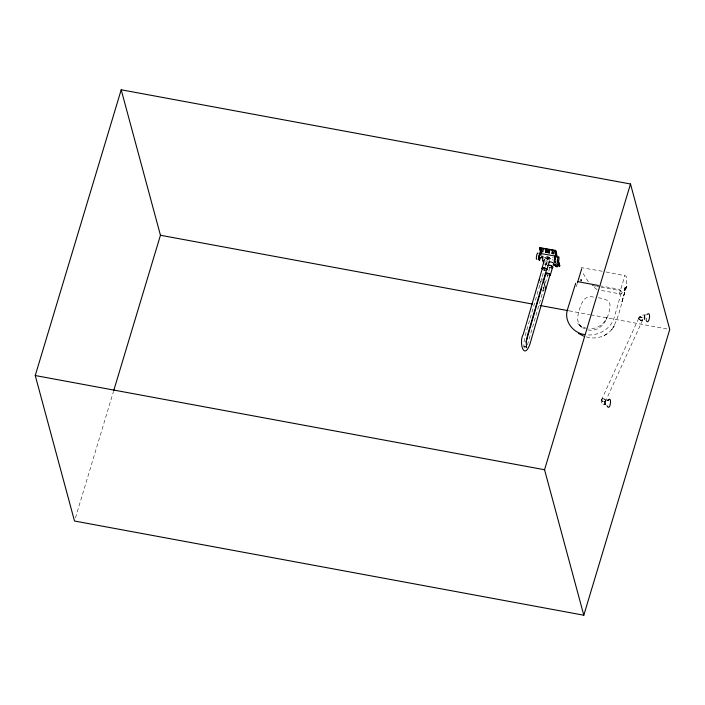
<?xml version="1.0" encoding="UTF-8"?>
<svg xmlns="http://www.w3.org/2000/svg" width="705" height="705" viewBox="0 0 705 705"><rect width="100%" height="100%" fill="white"/><g stroke="black" fill="none" stroke-linecap="round" stroke-linejoin="round"><path stroke-width="0.53" stroke-dasharray="3.52 2.64" d="M550.129 258.664L549.644 257.722A2.556 1.084 16.2 0 0 545.388 256.973L545.705 258.153A2.556 1.084 16.2 0 0 549.962 258.902L549.539 260.683M646.617 318.827L645.983 318.81L646.644 319.224M646.159 314.923C643.55 314.738 639.285 315.25 638.889 318.431A4.3 3.111 24.6 0 0 640.255 320.044M601.418 400.026L638.748 318.193M601.524 400.026L601.532 399.911A4.3 3.12 24.7 0 1 602.731 398.704L602.907 398.686A4.3 3.111 24.6 0 1 605.022 399.559L604.723 404.15L605.586 404.934M638.871 318.387L638.88 318.281A4.3 3.111 24.6 0 1 640.078 317.074L640.255 317.056A4.3 3.111 24.6 0 1 642.37 317.92C644.467 321.242 637.884 320.625 638.941 317.858M580.823 281.216L581.405 279.603L581.59 281.154M644.978 317.576L644.846 318.299L644.802 315.029M580.982 281.066L580.894 279.55L580.374 280.167M586.304 336.893C596.641 340.18 609.367 335.712 614.258 325.763L611.737 329.746C620.083 316.413 621.59 299.881 626.851 285.217L621.581 303.124L626.851 285.217L626.234 276.51A1.533 0.643 16.7 0 0 624.85 275.69L605.436 271.848M604.952 404.67C604.167 400.07 607.428 400.519 605.031 404.37M539.395 259.837L541.51 257.545L541.942 256.074C543.881 256.673 540.788 256.735 542.63 256.479M542.207 256.479L541.51 257.545M542.55 256.188L542.533 256.814M544.93 267.415L525.392 334.805A9.597 2.159 -80 0 0 525.093 348.693M545.229 266.358L547.67 257.942M546.587 264.613L547.071 262.939M543.837 288.31L527.789 343.67A9.597 2.159 -80 0 1 527.12 345.688M545.344 283.093L550.49 265.336M75.453 517.849L113.514 391.319M576.302 286.662L577.245 283.516M619.166 294.593L624.85 275.69M587.908 329.94C601.559 332.575 608.856 318.334 609.948 306.781C611.191 300.11 603.216 298.418 598.325 297.757M644.846 318.299L644.079 319.268L644.59 319.391M606.133 319.48L606.864 317.417C604.273 324.608 596.536 329.094 589.036 328.786M605.366 404.582L605.842 400.616M605.075 401.55L606.326 400.616M644.678 315.012L644.088 319.259L642.81 319.709L605.26 401.815L605.154 400.149L605.798 400.563M603.207 401.868L602.837 401.744A4.424 3.199 24.6 0 1 601.436 400.079L602.969 401.824L605.357 401.48A4.441 3.217 24.6 0 0 605.251 399.691L602.907 398.581L601.885 399.145M638.756 318.184L639.232 317.294M626.287 287.622L624.701 290.513L620.62 294.011L600.281 290.248M645.991 319.012L646.635 318.995M524.635 346.023L523.859 346.904L524.344 346.631M605.313 401.568L605.128 399.524A4.424 3.199 24.6 0 0 602.907 398.598C599.118 399.999 602.079 404.987 605.251 404.829M638.977 317.858C641.33 314.342 645.445 321.744 640.237 320.149A4.424 3.199 24.6 0 1 638.783 318.449M601.911 399.153L601.541 400.061A4.3 3.111 24.6 0 0 602.916 401.683L605.339 401.577M638.941 317.858L640.158 317.047M624.727 287.631C622.885 296.805 627.617 281.665 624.163 290.09M625.344 287.772L624.78 290.231M603.973 335.615L608.186 333.104M604.731 401.779L605.207 401.638L604.035 401.876M588.331 334.972C599.276 335.43 610.715 328.794 614.055 318.043L621.643 291.782L619.254 289.332L600.519 285.869M640.122 316.95L642.422 317.849M593.539 297.052C588.878 295.818 583.555 298.109 582.013 302.815C578.523 310.984 573.156 324.855 585 328.891M580.797 279.515L581.405 279.603M602.29 271.249L581.986 267.759A1.533 0.643 16.7 0 0 581.087 267.874M540.233 255.642L553.434 257.959M545.291 257.113L549.829 257.915M541.246 256.858L553.125 258.946M545.626 258.074L549.997 258.85M539.915 257.66L553.108 259.978M545.661 260.868L547.697 261.229M592.491 285.551L595.699 286.142M596.765 286.345L598.906 286.741M601.039 287.129L620.285 290.689L621.643 291.782M569.191 310.861L589.733 314.668M590.816 314.862L667.591 329.068M586.613 328.486L579.29 325.164L583.52 328.38M644.573 319.391L645.049 319.576M640.237 320.149L641.391 320.255L640.554 320.237A4.424 3.199 24.6 0 0 642.555 320L642.704 319.85A4.441 3.217 24.6 0 0 642.599 318.052L642.572 317.999M602.986 404L603.603 404.353M597.064 289.658L592.068 285.587M581.916 327.138L577.527 323.295L580.109 325.745M588.322 281.753L582.982 273.223M542.022 256.373L542.779 259.211M541.925 256.708L542.683 259.546M543.141 286.891L543.678 288.865M539.977 282.52L540.506 284.494M545.37 261.952A1.278 0.538 16.2 0 1 547.08 262.868A1.278 0.538 16.2 0 1 545.37 262.983M540.303 257.29A3.199 0.723 -80 0 1 540.101 258.065M546.34 264.824A1.278 0.538 16.2 0 1 544.604 264.516M545.52 263.732A1.278 0.538 16.2 0 1 546.507 264.305M544.762 270.262A2.556 1.084 16.2 0 1 543.493 269.883M548.146 275.391A2.177 0.916 16.2 0 1 547.062 275.073M548.19 275.567A2.556 1.084 16.2 0 1 547.547 275.417M551.072 267.838A2.556 1.084 16.2 0 1 549.177 267.398M544.718 270.086A2.177 0.916 16.2 0 1 543.634 269.768M540.664 257.351A3.199 0.723 -80 0 1 540.471 258.127M550.482 267.882A2.811 1.19 16.2 0 1 549.089 267.477M543.687 290.566A1.921 1.683 -15.1 0 1 542.03 289.817M542.718 287.455A1.921 1.683 -15.1 0 1 543.67 287.164M541.29 281.692A1.921 1.683 -15.1 0 1 540.338 281.524M541.273 278.299A1.921 1.683 -15.1 0 1 542.224 278.466M644.07 317.197C644.44 322.317 645.71 311.725 644.07 317.197M642.572 320.008L642.096 320.149L642.581 320.008M602.423 403.551L602.423 403.551"/><path stroke-width="1.06" d="M539.766 259.907A3.454 0.775 -80 0 1 539.105 258.814A3.454 0.775 -80 0 1 539.642 255.051L541.017 251.192L540.33 250.795L539.66 247.622L555.619 250.425C557.144 254.02 555.108 253.703 554.87 257.73A3.454 0.775 -80 0 0 554.333 261.493A3.454 0.775 -80 0 0 554.985 262.586M540.33 250.795L539.66 247.622M540.938 250.901L541.017 251.192M545.414 251.447L545.899 249.773L549.583 250.425L549.336 252.98L545.652 252.328L545.414 251.447L549.098 252.09L549.336 252.98M545.652 252.328L545.573 250.883L549.257 251.535L549.495 252.425L547.653 252.099M541.986 268.358L544.63 259.237M542.356 268.464L523.304 334.223C518.704 341.458 523.639 361.145 529.869 344.322L549.962 275.003M549.098 252.09L549.583 250.425M546.534 269.689L527.49 335.386L526.203 342.198L526.6 347.724L525.437 346.525M526.018 341.978L541.528 288.46M543.352 282.167L545.785 273.769M546.904 269.804L549.248 261.696M556.289 253.597L555.619 250.425M555.848 253.456L556.465 253.562L555.24 257.792A3.454 0.775 -80 0 0 554.694 261.564A3.454 0.775 -80 0 0 555.355 262.648M550.323 275.109L552.588 267.31M557.54 265.767L559.77 265.803L558.237 260.127M35.25 375.536L121.198 89.782L630.499 183.987L669.75 329.464L583.802 615.218L74.501 521.013L35.25 375.536L544.551 469.741L583.802 615.218M113.831 390.262L160.449 235.258L121.198 89.782M577.501 282.661L581.687 268.737M544.551 469.741L630.499 183.987M575.685 283.278L567.507 309.433C563.665 320.934 573.033 332.998 584.524 334.549M607.639 400.414L608.829 399.497L608.195 400.14C612.433 395.117 610.098 412.24 607.155 405.948L606.934 405.675M647.023 314.5C651.711 310.024 649.005 326.115 646.194 320.537M607.851 400.299L608.08 400.167M539.563 247.957L555.522 250.76M555.769 253.157L556.386 253.262M541.114 250.865L540.506 250.751L539.272 254.99A3.454 0.775 -80 0 0 538.735 258.753A3.454 0.775 -80 0 0 539.395 259.837M540.576 253.5L555.796 256.179M553.381 264.683L555.514 265.054M557.637 265.433L559.77 265.803M553.284 265.018L555.417 265.388M577.615 281.63L598.439 285.481M160.449 235.258L532.425 304.067M539.995 305.468L568.107 310.667M583.608 336.118L578.602 333.465M556.465 253.562L557.426 257.113M558.14 260.462L559.673 266.137M545.899 249.773L546.137 250.663M540.77 251.156L541.493 253.818M543.035 260.154L543.705 263.326L542.683 259.546M543.114 279.436L545.511 288.31M552.403 251.623A1.278 0.538 16.2 0 1 552.72 250.883A1.278 0.538 16.2 0 1 554.483 251.518A1.278 0.538 16.2 0 1 553.857 252.143M555.91 264.631A1.278 0.538 16.2 0 1 556.236 263.899A1.278 0.538 16.2 0 1 557.999 264.525A1.278 0.538 16.2 0 1 557.364 265.15M555.611 262.066A3.199 0.723 -80 0 1 554.764 261.291A3.199 0.723 -80 0 1 555.566 257.052A3.199 0.723 -80 0 1 556.553 257.087M539.413 259.599A3.199 0.723 -80 0 1 538.955 256.699A3.199 0.723 -80 0 1 540.383 253.509M541.854 249.975A1.278 0.538 16.2 0 1 541.237 249.05A1.278 0.538 16.2 0 1 543 249.253A1.278 0.538 16.2 0 1 543.317 250.143M542.48 269.292A2.556 1.084 16.2 0 1 542.938 267.838A2.556 1.084 16.2 0 1 546.41 268.861A2.556 1.084 16.2 0 1 545.952 270.315M542.498 268.984A2.177 0.916 16.2 0 1 544.727 268.2A2.177 0.916 16.2 0 1 546.111 270.05M555.24 262.004A3.199 0.723 -80 0 1 554.491 259.854A3.199 0.723 -80 0 1 555.972 256.259M545.926 274.289A2.177 0.916 16.2 0 1 548.146 273.505A2.177 0.916 16.2 0 1 549.539 275.355M545.908 274.598A2.556 1.084 16.2 0 1 546.366 273.143A2.556 1.084 16.2 0 1 549.838 274.166A2.556 1.084 16.2 0 1 549.38 275.62M547.847 265.618A2.556 1.084 16.2 0 1 551.645 266.058A2.556 1.084 16.2 0 1 551.636 267.829M536.963 259.167A3.199 0.723 -80 0 1 536.576 255.853A3.199 0.723 -80 0 1 538.056 253.368M539.783 259.66A3.199 0.723 -80 0 1 539.484 255.941A3.199 0.723 -80 0 1 540.955 254.338M548.939 261.987A2.811 1.19 16.2 0 1 552.764 262.657A2.811 1.19 16.2 0 1 553.258 264.498M547.97 265.327A2.811 1.19 16.2 0 1 552.059 266.173A2.811 1.19 16.2 0 1 551.786 267.953M545.317 287.913A1.921 1.683 -15.1 0 1 545.027 289.984M539.378 280.114A1.921 1.683 -15.1 0 1 539.625 279.25M552.147 253.448A1.278 0.538 16.2 0 0 554.13 253.544A1.278 0.538 16.2 0 0 552.429 252.557A1.278 0.538 16.2 0 0 552.147 253.448M555.655 266.464A1.278 0.538 16.2 0 0 557.637 266.552A1.278 0.538 16.2 0 0 555.937 265.565A1.278 0.538 16.2 0 0 555.655 266.464M541.096 251.509A1.278 0.538 16.2 0 0 543.079 251.597A1.278 0.538 16.2 0 0 541.378 250.61A1.278 0.538 16.2 0 0 541.096 251.509M558.298 261.969A3.199 0.723 -80 0 0 558.801 256.752A3.199 0.723 -80 0 0 557.267 260.744A3.199 0.723 -80 0 0 558.298 261.969"/></g></svg>
